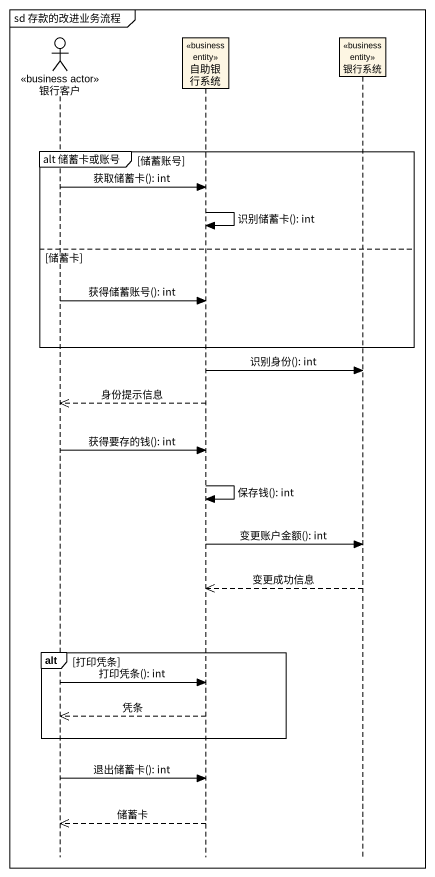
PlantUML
@startuml
mainframe sd 存款的改进业务流程
hide footbox
actor 银行客户 <<business actor>>
participant 自助银行系统 <<business entity>>
participant 银行系统 <<business entity>>

group alt 储蓄卡或账号 [储蓄账号]
  银行客户 -> 自助银行系统 : 获取储蓄卡(): int
  自助银行系统 -> 自助银行系统 : 识别储蓄卡(): int
else 储蓄卡
  银行客户 -> 自助银行系统 : 获得储蓄账号(): int
end
自助银行系统 -> 银行系统 : 识别身份(): int
自助银行系统 -->> 银行客户 : 身份提示信息
银行客户 -> 自助银行系统 : 获得要存的钱(): int
自助银行系统 -> 自助银行系统 : 保存钱(): int
自助银行系统 -> 银行系统 : 变更账户金额(): int
银行系统 -->> 自助银行系统 : 变更成功信息
alt 打印凭条
  银行客户 -> 自助银行系统 : 打印凭条(): int
  自助银行系统 -->> 银行客户 : 凭条
end
银行客户 -> 自助银行系统 : 退出储蓄卡(): int
自助银行系统 -->> 银行客户 : 储蓄卡
@enduml
